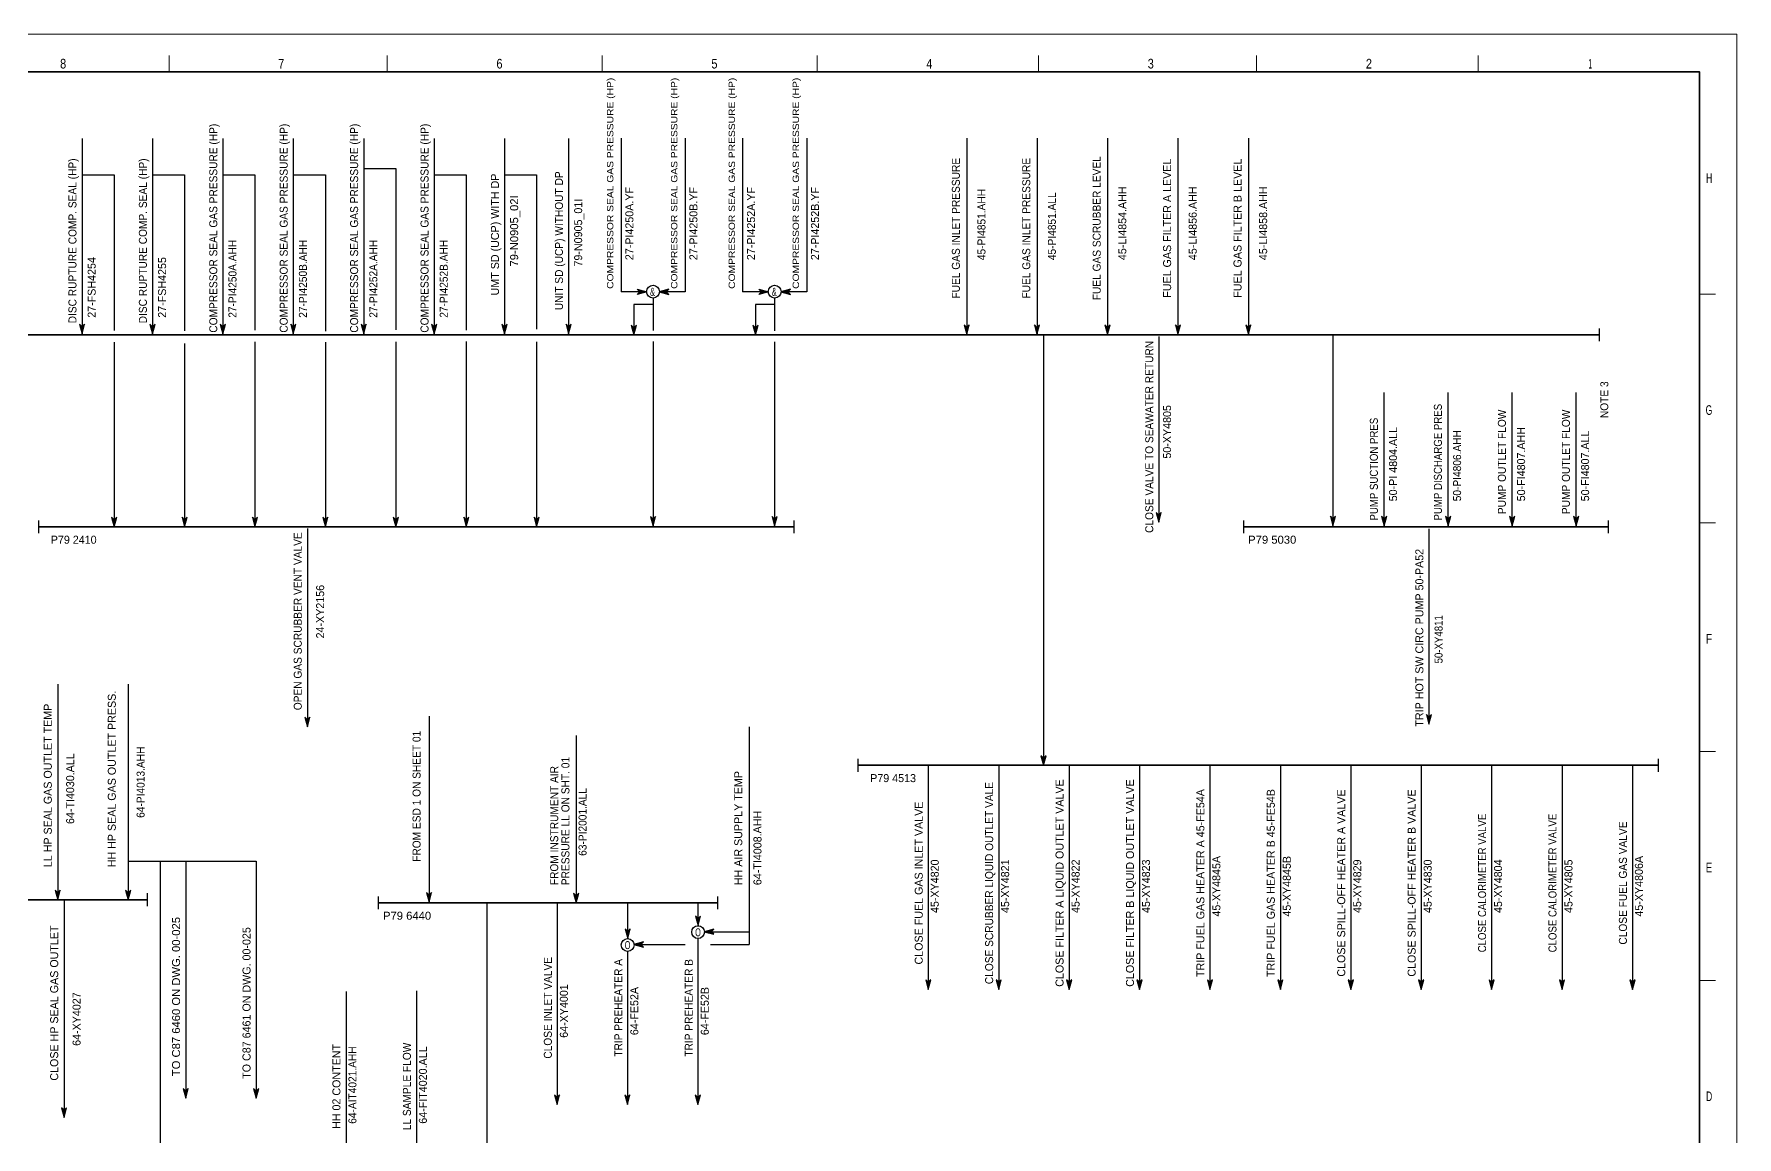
# Model space of a CAD drawing. Header units: millimetres. Extents: x 2 to 843, y -2 to 592.
# Drawn here: x 311 to 843, y 248 to 592 of the extents above; entities that cross this region are included whole.
import ezdxf
from ezdxf.enums import TextEntityAlignment as Align

# ---------------------------------------------------------------- set-up
doc = ezdxf.new("R2010")
doc.units = ezdxf.units.MM
for name, color, linetype, lineweight in [('1', 7, 'Continuous', 13), ('12', 7, 'Continuous', 25), ('34', 7, 'Continuous', 25), ('9', 7, 'Continuous', 13)]:
    doc.layers.add(name, color=color, linetype=linetype, lineweight=lineweight)

msp = doc.modelspace()

# ---------------------------------------------------------------- linework, layer by layer
at = {"layer": '1'}
for p, q in [((352.777, 585.758), (352.777, 580.724)), ((420.938, 585.758), (420.938, 580.724)), ((488.096, 585.758), (488.096, 580.724)), ((555.254, 585.758), (555.254, 580.724)), ((624.417, 585.758), (624.417, 580.724)), ((692.578, 585.758), (692.578, 580.724)), ((761.741, 585.758), (761.741, 580.724)), ((835.916, 511.257), (830.904, 511.257)), ((835.916, 439.776), (830.904, 439.776)), ((835.916, 368.296), (830.904, 368.296)), ((835.916, 296.815), (830.904, 296.815))]:
    msp.add_line(p, q, dxfattribs=at)
at = {"layer": '1', "lineweight": 25}
for p, q in [((500, 512), (494, 512)), ((514, 512), (508, 512)), ((538, 512), (532, 512)), ((552, 512), (546, 512)), ((504, 508), (498, 508)), ((542, 508), (536, 508)), ((799.641, 500.497), (799.641, 496.497)), ((335.641, 496.24), (335.641, 438.497)), ((357.641, 495.844), (357.641, 438.497)), ((379.641, 496.297), (379.641, 438.497)), ((401.641, 496.24), (401.641, 438.497)), ((423.641, 496.296), (423.641, 440.497)), ((445.641, 496.466), (445.641, 438.497)), ((467.641, 496.294), (467.641, 438.497)), ((662, 498), (662, 440)), ((716.454, 438.497), (716.454, 498.497)), ((732.454, 440.497), (732.454, 480.497)), ((752.454, 438.497), (752.454, 480.497)), ((772.454, 440.497), (772.454, 480.497)), ((792.454, 440.497), (792.454, 480.497)), ((312.005, 440.497), (312.005, 436.497)), ((547.951, 440.497), (547.951, 436.497)), ((688.454, 440.497), (688.454, 436.497)), ((802.454, 440.497), (802.454, 436.497)), ((434.012, 379.409), (434.012, 321.251)), ((568, 366), (568, 362)), ((818, 366), (818, 362)), ((346, 324), (346, 320)), ((418.161, 323.007), (418.161, 319.007)), ((524.108, 323.007), (524.108, 319.007)), ((520, 312), (534, 312)), ((498, 308), (514, 308)), ((522, 308), (534, 308))]:
    msp.add_line(p, q, dxfattribs=at)
at = {"layer": '1', "lineweight": 35}
for p, q in [((37.641, 498.497), (500.394, 498.497)), ((498, 498.497), (799.641, 498.497)), ((312.005, 438.497), (547.951, 438.497)), ((688.454, 438.497), (802.454, 438.497)), ((568, 364), (817.946, 364)), ((254.054, 322), (346, 322)), ((418.161, 321.007), (524.108, 321.007))]:
    msp.add_line(p, q, dxfattribs=at)
msp.add_lwpolyline([(830.904, 110.511), (830.904, 580.724), (11.974, 580.724), (11.974, 8.879)], dxfattribs=at)
at = {"layer": '1', "lineweight": 25}
for points in [[(325.641, 548.497), (335.641, 548.497), (335.641, 499.864)], [(347.641, 548.497), (357.641, 548.497), (357.641, 499.75)], [(369.641, 548.497), (379.641, 548.497), (379.641, 499.92)], [(391.641, 548.497), (401.641, 548.497), (401.641, 499.638)], [(413.641, 550.497), (423.641, 550.497), (423.641, 500.033)], [(435.641, 548.497), (445.641, 548.497), (445.641, 499.976)], [(457.641, 548.497), (467.641, 548.497), (467.641, 500.313)]]:
    msp.add_lwpolyline(points, dxfattribs=at)
for centre in [(504, 512), (542, 512), (496.073, 307.875), (518.073, 311.875)]:
    msp.add_circle(centre, 2, dxfattribs=at)
at = {"layer": '12'}
for p, q in [((325.609, 559.851), (325.609, 498.851)), ((347.609, 559.851), (347.609, 498.497)), ((369.609, 559.851), (369.609, 498.851)), ((391.609, 559.851), (391.609, 498.851)), ((413.609, 559.851), (413.609, 498.851)), ((435.609, 559.851), (435.609, 498.851)), ((457.609, 559.851), (457.609, 498.851)), ((477.609, 559.851), (477.609, 498.851)), ((494, 560), (494, 512)), ((514, 560), (514, 512)), ((514, 560), (514, 512)), ((532, 560), (532, 512)), ((552, 560), (552, 512)), ((552, 560), (552, 512)), ((602, 560), (602, 498.65)), ((624, 560), (624, 498.544)), ((646, 560), (646, 498.433)), ((668, 560), (668, 498.497)), ((690, 560), (690, 498.65)), ((498, 508), (498, 498.497)), ((504, 510), (504, 499.917)), ((536, 508), (536, 498.497)), ((542, 510), (542, 499.804)), ((504, 496.407), (504, 438.756)), ((542, 496.294), (542, 438.756)), ((626, 498.497), (626, 364)), ((396, 438), (396, 378)), ((746.423, 437.851), (746.423, 376.851)), ((396, 410), (396, 378)), ((318, 389.306), (318, 322)), ((340, 389.306), (340, 322)), ((479.976, 373.293), (479.976, 321.007)), ((534, 376), (534, 308)), ((590.009, 364), (590.009, 294.197)), ((612.009, 364), (612.009, 294.197)), ((634.009, 364), (634.009, 294.197)), ((656.009, 364), (656.009, 294.197)), ((678.009, 364), (678.009, 294.197)), ((700.009, 364), (700.009, 294.197)), ((722.009, 364), (722.009, 294.197)), ((744.009, 364), (744.009, 294.197)), ((766.009, 364), (766.009, 294.197)), ((788.009, 364), (788.009, 294.197)), ((810.009, 364), (810.009, 294.197)), ((340, 334), (380, 334)), ((350, 334), (350, 222)), ((358, 334), (358, 260)), ((380, 334), (380, 260)), ((320, 322), (320, 254)), ((452.114, 321.007), (452.114, 242.517)), ((474, 321.007), (474, 258.197)), ((496, 321.007), (496, 310)), ((518, 321.007), (518, 314)), ((518, 310), (518, 258.197)), ((496, 306), (496, 258.197)), ((408.076, 293.319), (408.076, 242.517)), ((430.095, 293.528), (430.095, 242.517))]:
    msp.add_line(p, q, dxfattribs=at)
at = {"layer": '12', "lineweight": 13}
msp.add_lwpolyline([(1.641, 592.497), (842.641, 592.497), (842.641, -1.503), (1.641, -1.503)], close=True, dxfattribs=at)
at = {"layer": '34'}
for points in [[(502.052, 511.946), (499.052, 511.146), (499.852, 511.946), (499.052, 512.746)], [(501.652, 511.946), (499.452, 511.346), (500.052, 511.946), (499.452, 512.546)], [(501.252, 511.946), (499.852, 511.546), (500.252, 511.946), (499.852, 512.346)], [(500.852, 511.946), (500.252, 511.746), (500.452, 511.946), (500.252, 512.146)], [(505.948, 511.946), (508.948, 511.146), (508.148, 511.946), (508.948, 512.746)], [(506.348, 511.946), (508.548, 511.346), (507.948, 511.946), (508.548, 512.546)], [(506.748, 511.946), (508.148, 511.546), (507.748, 511.946), (508.148, 512.346)], [(507.148, 511.946), (507.748, 511.746), (507.548, 511.946), (507.748, 512.146)], [(540.052, 511.946), (537.052, 511.146), (537.852, 511.946), (537.052, 512.746)], [(539.652, 511.946), (537.452, 511.346), (538.052, 511.946), (537.452, 512.546)], [(539.252, 511.946), (537.852, 511.546), (538.252, 511.946), (537.852, 512.346)], [(538.852, 511.946), (538.252, 511.746), (538.452, 511.946), (538.252, 512.146)], [(543.948, 511.946), (546.948, 511.146), (546.148, 511.946), (546.948, 512.746)], [(544.348, 511.946), (546.548, 511.346), (545.948, 511.946), (546.548, 512.546)], [(544.748, 511.946), (546.148, 511.546), (545.748, 511.946), (546.148, 512.346)], [(545.148, 511.946), (545.748, 511.746), (545.548, 511.946), (545.748, 512.146)], [(325.609, 498.851), (326.409, 501.851), (325.609, 501.051), (324.809, 501.851)], [(325.609, 499.251), (326.209, 501.451), (325.609, 500.851), (325.009, 501.451)], [(325.609, 499.651), (326.009, 501.051), (325.609, 500.651), (325.209, 501.051)], [(325.609, 500.051), (325.809, 500.651), (325.609, 500.451), (325.409, 500.651)], [(347.609, 498.851), (348.409, 501.851), (347.609, 501.051), (346.809, 501.851)], [(347.609, 499.251), (348.209, 501.451), (347.609, 500.851), (347.009, 501.451)], [(347.609, 499.651), (348.009, 501.051), (347.609, 500.651), (347.209, 501.051)], [(347.609, 500.051), (347.809, 500.651), (347.609, 500.451), (347.409, 500.651)], [(369.609, 498.851), (370.409, 501.851), (369.609, 501.051), (368.809, 501.851)], [(369.609, 499.251), (370.209, 501.451), (369.609, 500.851), (369.009, 501.451)], [(369.609, 499.651), (370.009, 501.051), (369.609, 500.651), (369.209, 501.051)], [(369.609, 500.051), (369.809, 500.651), (369.609, 500.451), (369.409, 500.651)], [(391.609, 498.851), (392.409, 501.851), (391.609, 501.051), (390.809, 501.851)], [(391.609, 499.251), (392.209, 501.451), (391.609, 500.851), (391.009, 501.451)], [(391.609, 499.651), (392.009, 501.051), (391.609, 500.651), (391.209, 501.051)], [(391.609, 500.051), (391.809, 500.651), (391.609, 500.451), (391.409, 500.651)], [(413.609, 498.851), (414.409, 501.851), (413.609, 501.051), (412.809, 501.851)], [(413.609, 499.251), (414.209, 501.451), (413.609, 500.851), (413.009, 501.451)], [(413.609, 499.651), (414.009, 501.051), (413.609, 500.651), (413.209, 501.051)], [(413.609, 500.051), (413.809, 500.651), (413.609, 500.451), (413.409, 500.651)], [(435.609, 498.851), (436.409, 501.851), (435.609, 501.051), (434.809, 501.851)], [(435.609, 499.251), (436.209, 501.451), (435.609, 500.851), (435.009, 501.451)], [(435.609, 499.651), (436.009, 501.051), (435.609, 500.651), (435.209, 501.051)], [(435.609, 500.051), (435.809, 500.651), (435.609, 500.451), (435.409, 500.651)], [(457.609, 498.851), (458.409, 501.851), (457.609, 501.051), (456.809, 501.851)], [(457.609, 499.251), (458.209, 501.451), (457.609, 500.851), (457.009, 501.451)], [(457.609, 499.651), (458.009, 501.051), (457.609, 500.651), (457.209, 501.051)], [(457.609, 500.051), (457.809, 500.651), (457.609, 500.451), (457.409, 500.651)], [(477.609, 498.851), (478.409, 501.851), (477.609, 501.051), (476.809, 501.851)], [(477.609, 499.251), (478.209, 501.451), (477.609, 500.851), (477.009, 501.451)], [(477.609, 499.651), (478.009, 501.051), (477.609, 500.651), (477.209, 501.051)], [(477.609, 500.051), (477.809, 500.651), (477.609, 500.451), (477.409, 500.651)], [(498, 498.497), (498.8, 501.497), (498, 500.697), (497.2, 501.497)], [(498, 498.897), (498.6, 501.097), (498, 500.497), (497.4, 501.097)], [(498, 499.297), (498.4, 500.697), (498, 500.297), (497.6, 500.697)], [(498, 499.697), (498.2, 500.297), (498, 500.097), (497.8, 500.297)], [(536, 498.497), (536.8, 501.497), (536, 500.697), (535.2, 501.497)], [(536, 498.897), (536.6, 501.097), (536, 500.497), (535.4, 501.097)], [(536, 499.297), (536.4, 500.697), (536, 500.297), (535.6, 500.697)], [(536, 499.697), (536.2, 500.297), (536, 500.097), (535.8, 500.297)], [(602, 498.65), (602.8, 501.65), (602, 500.85), (601.2, 501.65)], [(602, 499.05), (602.6, 501.25), (602, 500.65), (601.4, 501.25)], [(602, 499.45), (602.4, 500.85), (602, 500.45), (601.6, 500.85)], [(602, 499.85), (602.2, 500.45), (602, 500.25), (601.8, 500.45)], [(623.959, 498.65), (624.759, 501.65), (623.959, 500.85), (623.159, 501.65)], [(623.959, 499.05), (624.559, 501.25), (623.959, 500.65), (623.359, 501.25)], [(623.959, 499.45), (624.359, 500.85), (623.959, 500.45), (623.559, 500.85)], [(623.959, 499.85), (624.159, 500.45), (623.959, 500.25), (623.759, 500.45)], [(645.985, 498.65), (646.785, 501.65), (645.985, 500.85), (645.185, 501.65)], [(645.985, 499.05), (646.585, 501.25), (645.985, 500.65), (645.385, 501.25)], [(645.985, 499.45), (646.385, 500.85), (645.985, 500.45), (645.585, 500.85)], [(645.985, 499.85), (646.185, 500.45), (645.985, 500.25), (645.785, 500.45)], [(667.989, 498.65), (668.789, 501.65), (667.989, 500.85), (667.189, 501.65)], [(667.989, 499.05), (668.589, 501.25), (667.989, 500.65), (667.389, 501.25)], [(667.989, 499.45), (668.389, 500.85), (667.989, 500.45), (667.589, 500.85)], [(667.989, 499.85), (668.189, 500.45), (667.989, 500.25), (667.789, 500.45)], [(689.994, 498.65), (690.794, 501.65), (689.994, 500.85), (689.194, 501.65)], [(689.994, 499.05), (690.594, 501.25), (689.994, 500.65), (689.394, 501.25)], [(689.994, 499.45), (690.394, 500.85), (689.994, 500.45), (689.594, 500.85)], [(689.994, 499.85), (690.194, 500.45), (689.994, 500.25), (689.794, 500.45)], [(504, 438.756), (504.8, 441.756), (504, 440.956), (503.2, 441.756)], [(542, 438.756), (542.8, 441.756), (542, 440.956), (541.2, 441.756)], [(662, 440), (662.8, 443), (662, 442.2), (661.2, 443)], [(662, 440.4), (662.6, 442.6), (662, 442), (661.4, 442.6)], [(662, 440.8), (662.4, 442.2), (662, 441.8), (661.6, 442.2)], [(662, 441.2), (662.2, 441.8), (662, 441.6), (661.8, 441.8)], [(716.423, 438.851), (717.223, 441.851), (716.423, 441.051), (715.623, 441.851)], [(732.423, 438.851), (733.223, 441.851), (732.423, 441.051), (731.623, 441.851)], [(752.423, 438.851), (753.223, 441.851), (752.423, 441.051), (751.623, 441.851)], [(772.423, 438.851), (773.223, 441.851), (772.423, 441.051), (771.623, 441.851)], [(792.423, 438.851), (793.223, 441.851), (792.423, 441.051), (791.623, 441.851)], [(335.641, 438.497), (336.441, 441.497), (335.641, 440.697), (334.841, 441.497)], [(335.641, 438.897), (336.241, 441.097), (335.641, 440.497), (335.041, 441.097)], [(335.641, 439.297), (336.041, 440.697), (335.641, 440.297), (335.241, 440.697)], [(335.641, 439.697), (335.841, 440.297), (335.641, 440.097), (335.441, 440.297)], [(357.641, 438.497), (358.441, 441.497), (357.641, 440.697), (356.841, 441.497)], [(357.641, 438.897), (358.241, 441.097), (357.641, 440.497), (357.041, 441.097)], [(357.641, 439.297), (358.041, 440.697), (357.641, 440.297), (357.241, 440.697)], [(357.641, 439.697), (357.841, 440.297), (357.641, 440.097), (357.441, 440.297)], [(379.641, 438.497), (380.441, 441.497), (379.641, 440.697), (378.841, 441.497)], [(379.641, 438.897), (380.241, 441.097), (379.641, 440.497), (379.041, 441.097)], [(379.641, 439.297), (380.041, 440.697), (379.641, 440.297), (379.241, 440.697)], [(379.641, 439.697), (379.841, 440.297), (379.641, 440.097), (379.441, 440.297)], [(401.641, 438.497), (402.441, 441.497), (401.641, 440.697), (400.841, 441.497)], [(401.641, 438.897), (402.241, 441.097), (401.641, 440.497), (401.041, 441.097)], [(401.641, 439.297), (402.041, 440.697), (401.641, 440.297), (401.241, 440.697)], [(401.641, 439.697), (401.841, 440.297), (401.641, 440.097), (401.441, 440.297)], [(423.641, 438.497), (424.441, 441.497), (423.641, 440.697), (422.841, 441.497)], [(423.641, 438.897), (424.241, 441.097), (423.641, 440.497), (423.041, 441.097)], [(423.641, 439.297), (424.041, 440.697), (423.641, 440.297), (423.241, 440.697)], [(423.641, 439.697), (423.841, 440.297), (423.641, 440.097), (423.441, 440.297)], [(445.641, 438.497), (446.441, 441.497), (445.641, 440.697), (444.841, 441.497)], [(445.641, 438.897), (446.241, 441.097), (445.641, 440.497), (445.041, 441.097)], [(445.641, 439.297), (446.041, 440.697), (445.641, 440.297), (445.241, 440.697)], [(445.641, 439.697), (445.841, 440.297), (445.641, 440.097), (445.441, 440.297)], [(467.641, 438.497), (468.441, 441.497), (467.641, 440.697), (466.841, 441.497)], [(467.641, 438.897), (468.241, 441.097), (467.641, 440.497), (467.041, 441.097)], [(467.641, 439.297), (468.041, 440.697), (467.641, 440.297), (467.241, 440.697)], [(467.641, 439.697), (467.841, 440.297), (467.641, 440.097), (467.441, 440.297)], [(504, 439.156), (504.6, 441.356), (504, 440.756), (503.4, 441.356)], [(504, 439.556), (504.4, 440.956), (504, 440.556), (503.6, 440.956)], [(504, 439.956), (504.2, 440.556), (504, 440.356), (503.8, 440.556)], [(542, 439.156), (542.6, 441.356), (542, 440.756), (541.4, 441.356)], [(542, 439.556), (542.4, 440.956), (542, 440.556), (541.6, 440.956)], [(542, 439.956), (542.2, 440.556), (542, 440.356), (541.8, 440.556)], [(716.423, 439.251), (717.023, 441.451), (716.423, 440.851), (715.823, 441.451)], [(716.423, 439.651), (716.823, 441.051), (716.423, 440.651), (716.023, 441.051)], [(716.423, 440.051), (716.623, 440.651), (716.423, 440.451), (716.223, 440.651)], [(732.423, 439.251), (733.023, 441.451), (732.423, 440.851), (731.823, 441.451)], [(732.423, 439.651), (732.823, 441.051), (732.423, 440.651), (732.023, 441.051)], [(732.423, 440.051), (732.623, 440.651), (732.423, 440.451), (732.223, 440.651)], [(752.423, 439.251), (753.023, 441.451), (752.423, 440.851), (751.823, 441.451)], [(752.423, 439.651), (752.823, 441.051), (752.423, 440.651), (752.023, 441.051)], [(752.423, 440.051), (752.623, 440.651), (752.423, 440.451), (752.223, 440.651)], [(772.423, 439.251), (773.023, 441.451), (772.423, 440.851), (771.823, 441.451)], [(772.423, 439.651), (772.823, 441.051), (772.423, 440.651), (772.023, 441.051)], [(772.423, 440.051), (772.623, 440.651), (772.423, 440.451), (772.223, 440.651)], [(792.423, 439.251), (793.023, 441.451), (792.423, 440.851), (791.823, 441.451)], [(792.423, 439.651), (792.823, 441.051), (792.423, 440.651), (792.023, 441.051)], [(792.423, 440.051), (792.623, 440.651), (792.423, 440.451), (792.223, 440.651)], [(396, 376), (396.8, 379), (396, 378.2), (395.2, 379)], [(396, 376.4), (396.6, 378.6), (396, 378), (395.4, 378.6)], [(396, 376.8), (396.4, 378.2), (396, 377.8), (395.6, 378.2)], [(396, 377.2), (396.2, 377.8), (396, 377.6), (395.8, 377.8)], [(746.423, 376.851), (747.223, 379.851), (746.423, 379.051), (745.623, 379.851)], [(746.423, 377.251), (747.023, 379.451), (746.423, 378.851), (745.823, 379.451)], [(746.423, 377.651), (746.823, 379.051), (746.423, 378.651), (746.023, 379.051)], [(746.423, 378.051), (746.623, 378.651), (746.423, 378.451), (746.223, 378.651)], [(626, 364), (626.8, 367), (626, 366.2), (625.2, 367)], [(626, 364.4), (626.6, 366.6), (626, 366), (625.4, 366.6)], [(626, 364.8), (626.4, 366.2), (626, 365.8), (625.6, 366.2)], [(626, 365.2), (626.2, 365.8), (626, 365.6), (625.8, 365.8)], [(318, 322), (318.8, 325), (318, 324.2), (317.2, 325)], [(318, 322.4), (318.6, 324.6), (318, 324), (317.4, 324.6)], [(340, 322), (340.8, 325), (340, 324.2), (339.2, 325)], [(340, 322.4), (340.6, 324.6), (340, 324), (339.4, 324.6)], [(318, 322.8), (318.4, 324.2), (318, 323.8), (317.6, 324.2)], [(318, 323.2), (318.2, 323.8), (318, 323.6), (317.8, 323.8)], [(340, 322.8), (340.4, 324.2), (340, 323.8), (339.6, 324.2)], [(340, 323.2), (340.2, 323.8), (340, 323.6), (339.8, 323.8)], [(434.012, 321.251), (434.812, 324.251), (434.012, 323.451), (433.212, 324.251)], [(434.012, 321.651), (434.612, 323.851), (434.012, 323.251), (433.412, 323.851)], [(434.012, 322.051), (434.412, 323.451), (434.012, 323.051), (433.612, 323.451)], [(434.012, 322.451), (434.212, 323.051), (434.012, 322.851), (433.812, 323.051)], [(479.976, 321.007), (480.776, 324.007), (479.976, 323.207), (479.176, 324.007)], [(479.976, 321.407), (480.576, 323.607), (479.976, 323.007), (479.376, 323.607)], [(479.976, 321.807), (480.376, 323.207), (479.976, 322.807), (479.576, 323.207)], [(479.976, 322.207), (480.176, 322.807), (479.976, 322.607), (479.776, 322.807)], [(518.08, 313.912), (518.88, 316.912), (518.08, 316.112), (517.28, 316.912)], [(518.08, 314.312), (518.68, 316.512), (518.08, 315.912), (517.48, 316.512)], [(518.08, 314.712), (518.48, 316.112), (518.08, 315.712), (517.68, 316.112)], [(518.08, 315.112), (518.28, 315.712), (518.08, 315.512), (517.88, 315.712)], [(496.08, 309.912), (496.88, 312.912), (496.08, 312.112), (495.28, 312.912)], [(496.08, 310.312), (496.68, 312.512), (496.08, 311.912), (495.48, 312.512)], [(496.08, 310.712), (496.48, 312.112), (496.08, 311.712), (495.68, 312.112)], [(496.08, 311.112), (496.28, 311.712), (496.08, 311.512), (495.88, 311.712)], [(498, 308), (501, 307.2), (500.2, 308), (501, 308.8)], [(498.4, 308), (500.6, 307.4), (500, 308), (500.6, 308.6)], [(520, 312), (523, 311.2), (522.2, 312), (523, 312.8)], [(520.4, 312), (522.6, 311.4), (522, 312), (522.6, 312.6)], [(520.8, 312), (522.2, 311.6), (521.8, 312), (522.2, 312.4)], [(521.2, 312), (521.8, 311.8), (521.6, 312), (521.8, 312.2)], [(498.8, 308), (500.2, 307.6), (499.8, 308), (500.2, 308.4)], [(499.2, 308), (499.8, 307.8), (499.6, 308), (499.8, 308.2)], [(590, 294), (590.8, 297), (590, 296.2), (589.2, 297)], [(590, 294.4), (590.6, 296.6), (590, 296), (589.4, 296.6)], [(590, 294.8), (590.4, 296.2), (590, 295.8), (589.6, 296.2)], [(590, 295.2), (590.2, 295.8), (590, 295.6), (589.8, 295.8)], [(612, 294), (612.8, 297), (612, 296.2), (611.2, 297)], [(612, 294.4), (612.6, 296.6), (612, 296), (611.4, 296.6)], [(612, 294.8), (612.4, 296.2), (612, 295.8), (611.6, 296.2)], [(612, 295.2), (612.2, 295.8), (612, 295.6), (611.8, 295.8)], [(634, 294), (634.8, 297), (634, 296.2), (633.2, 297)], [(634, 294), (634.8, 297), (634, 296.2), (633.2, 297)], [(634, 294.4), (634.6, 296.6), (634, 296), (633.4, 296.6)], [(634, 294.4), (634.6, 296.6), (634, 296), (633.4, 296.6)], [(634, 294.8), (634.4, 296.2), (634, 295.8), (633.6, 296.2)], [(634, 294.8), (634.4, 296.2), (634, 295.8), (633.6, 296.2)], [(634, 295.2), (634.2, 295.8), (634, 295.6), (633.8, 295.8)], [(634, 295.2), (634.2, 295.8), (634, 295.6), (633.8, 295.8)], [(656, 294), (656.8, 297), (656, 296.2), (655.2, 297)], [(656, 294.4), (656.6, 296.6), (656, 296), (655.4, 296.6)], [(656, 294.8), (656.4, 296.2), (656, 295.8), (655.6, 296.2)], [(656, 295.2), (656.2, 295.8), (656, 295.6), (655.8, 295.8)], [(678, 294), (678.8, 297), (678, 296.2), (677.2, 297)], [(678, 294.4), (678.6, 296.6), (678, 296), (677.4, 296.6)], [(678, 294.8), (678.4, 296.2), (678, 295.8), (677.6, 296.2)], [(678, 295.2), (678.2, 295.8), (678, 295.6), (677.8, 295.8)], [(700, 294), (700.8, 297), (700, 296.2), (699.2, 297)], [(700, 294.4), (700.6, 296.6), (700, 296), (699.4, 296.6)], [(700, 294.8), (700.4, 296.2), (700, 295.8), (699.6, 296.2)], [(700, 295.2), (700.2, 295.8), (700, 295.6), (699.8, 295.8)], [(722, 294), (722.8, 297), (722, 296.2), (721.2, 297)], [(722, 294.4), (722.6, 296.6), (722, 296), (721.4, 296.6)], [(722, 294.8), (722.4, 296.2), (722, 295.8), (721.6, 296.2)], [(722, 295.2), (722.2, 295.8), (722, 295.6), (721.8, 295.8)], [(744, 294), (744.8, 297), (744, 296.2), (743.2, 297)], [(744, 294.4), (744.6, 296.6), (744, 296), (743.4, 296.6)], [(744, 294.8), (744.4, 296.2), (744, 295.8), (743.6, 296.2)], [(744, 295.2), (744.2, 295.8), (744, 295.6), (743.8, 295.8)], [(766, 294), (766.8, 297), (766, 296.2), (765.2, 297)], [(766, 294.4), (766.6, 296.6), (766, 296), (765.4, 296.6)], [(766, 294.8), (766.4, 296.2), (766, 295.8), (765.6, 296.2)], [(766, 295.2), (766.2, 295.8), (766, 295.6), (765.8, 295.8)], [(788, 294), (788.8, 297), (788, 296.2), (787.2, 297)], [(788, 294.4), (788.6, 296.6), (788, 296), (787.4, 296.6)], [(788, 294.8), (788.4, 296.2), (788, 295.8), (787.6, 296.2)], [(788, 295.2), (788.2, 295.8), (788, 295.6), (787.8, 295.8)], [(810, 294), (810.8, 297), (810, 296.2), (809.2, 297)], [(810, 294.4), (810.6, 296.6), (810, 296), (809.4, 296.6)], [(810, 294.8), (810.4, 296.2), (810, 295.8), (809.6, 296.2)], [(810, 295.2), (810.2, 295.8), (810, 295.6), (809.8, 295.8)], [(358, 260), (358.8, 263), (358, 262.2), (357.2, 263)], [(358, 260.4), (358.6, 262.6), (358, 262), (357.4, 262.6)], [(358, 260.8), (358.4, 262.2), (358, 261.8), (357.6, 262.2)], [(358, 261.2), (358.2, 261.8), (358, 261.6), (357.8, 261.8)], [(380, 260), (380.8, 263), (380, 262.2), (379.2, 263)], [(380, 260.4), (380.6, 262.6), (380, 262), (379.4, 262.6)], [(380, 260.8), (380.4, 262.2), (380, 261.8), (379.6, 262.2)], [(380, 261.2), (380.2, 261.8), (380, 261.6), (379.8, 261.8)], [(474, 258), (474.8, 261), (474, 260.2), (473.2, 261)], [(496, 258), (496.8, 261), (496, 260.2), (495.2, 261)], [(518, 258), (518.8, 261), (518, 260.2), (517.2, 261)], [(320, 254), (320.8, 257), (320, 256.2), (319.2, 257)], [(320, 254.4), (320.6, 256.6), (320, 256), (319.4, 256.6)], [(320, 254.8), (320.4, 256.2), (320, 255.8), (319.6, 256.2)], [(320, 255.2), (320.2, 255.8), (320, 255.6), (319.8, 255.8)], [(474, 258.4), (474.6, 260.6), (474, 260), (473.4, 260.6)], [(474, 258.8), (474.4, 260.2), (474, 259.8), (473.6, 260.2)], [(474, 259.2), (474.2, 259.8), (474, 259.6), (473.8, 259.8)], [(496, 258.4), (496.6, 260.6), (496, 260), (495.4, 260.6)], [(496, 258.8), (496.4, 260.2), (496, 259.8), (495.6, 260.2)], [(496, 259.2), (496.2, 259.8), (496, 259.6), (495.8, 259.8)], [(518, 258.4), (518.6, 260.6), (518, 260), (517.4, 260.6)], [(518, 258.8), (518.4, 260.2), (518, 259.8), (517.6, 260.2)], [(518, 259.2), (518.2, 259.8), (518, 259.6), (517.8, 259.8)]]:
    msp.add_lwpolyline(points, close=True, dxfattribs=at)
at = {"layer": '9'}
msp.add_lwpolyline([(1.641, -1.503), (842.641, -1.503), (842.641, 592.497), (1.641, 592.497)], close=True, dxfattribs=at)

# ---------------------------------------------------------------- texts
at = {"layer": '1'}
for s, width, p in [('8', 0.85, (319.704, 581.731)), ('7', 0.85, (387.865, 581.731)), ('6', 0.85, (456.026, 581.731)), ('5', 0.85, (523.184, 581.731)), ('4', 0.85, (590.342, 581.731)), ('3', 0.85, (659.505, 581.731)), ('2', 0.85, (727.666, 581.731)), ('1', 0.4, (796.821, 581.731))]:
    msp.add_text(s, height=3.02, dxfattribs=dict(at, width=width)).set_placement(p, align=Align.CENTER)
for s, width, p in [('H', 0.65, (834.911, 545.991)), ('G', 0.65, (834.911, 473.504)), ('F', 0.8, (834.911, 402.023)), ('E', 0.75, (834.911, 330.542)), ('D', 0.65, (834.911, 259.061))]:
    msp.add_text(s, height=3.02, dxfattribs=dict(at, width=width)).set_placement(p, align=Align.RIGHT)
at = {"layer": '1', "width": 0.6}
for s, p in [('&', (503.087, 510.709)), ('&', (541.087, 510.709)), ('O', (495.158, 306.583)), ('O', (517.158, 310.583))]:
    msp.add_text(s, height=2.5, dxfattribs=at).set_placement(p)
at = {"layer": '1'}
for s, width, p in [('NOTE 3', 0.95, (802.454, 472.497)), ('PUMP DISCHARGE PRES', 0.9, (750.454, 440.497)), ('PUMP OUTLET FLOW', 0.95, (770.454, 442.497)), ('PUMP OUTLET FLOW', 0.95, (790.454, 442.497)), ('PUMP SUCTION PRES', 0.9, (730.454, 440.497)), ('50-PI4806.AHH', 0.95, (756.454, 446.497))]:
    msp.add_text(s, height=2.5, rotation=90, dxfattribs=dict(at, width=width)).set_placement(p)
for s, p in [('50-PI 4804.ALL', (736.454, 446.497)), ('50-FI4807.AHH', (776.454, 446.497)), ('50-FI4807.ALL', (796.454, 446.497))]:
    msp.add_text(s, height=2.5, rotation=90, dxfattribs=at).set_placement(p)
at = {"layer": '12'}
for s, height, width, p in [('COMPRESSOR SEAL GAS PRESSURE (HP)', 2, 1.2, (491.609, 545.864)), ('COMPRESSOR SEAL GAS PRESSURE (HP)', 2, 1.2, (511.609, 545.864)), ('COMPRESSOR SEAL GAS PRESSURE (HP)', 2, 1.2, (529.609, 545.864)), ('COMPRESSOR SEAL GAS PRESSURE (HP)', 2, 1.2, (549.609, 545.864)), ('COMPRESSOR SEAL GAS PRESSURE (HP)', 2.5, 0.95, (367.86, 531.832)), ('COMPRESSOR SEAL GAS PRESSURE (HP)', 2.5, 0.95, (389.86, 531.832)), ('COMPRESSOR SEAL GAS PRESSURE (HP)', 2.5, 0.95, (411.86, 531.832)), ('COMPRESSOR SEAL GAS PRESSURE (HP)', 2.5, 0.95, (433.86, 531.832)), ('DISC RUPTURE COMP. SEAL (HP)', 2.5, 0.95, (323.86, 527.871)), ('DISC RUPTURE COMP. SEAL (HP)', 2.5, 0.95, (345.86, 527.871)), ('FUEL GAS INLET PRESSURE', 2.5, 0.95, (599.86, 531.832)), ('FUEL GAS INLET PRESSURE', 2.5, 0.95, (621.86, 531.832)), ('FUEL GAS SCRUBBER LEVEL', 2.5, 0.95, (643.86, 531.832)), ('UNIT SD (UCP) WITHOUT DP', 2.5, 0.95, (475.86, 527.906)), ('CLOSE VALVE TO SEAWATER RETURN', 2.5, 0.95, (660.287, 466.622)), ('OPEN GAS SCRUBBER VENT VALVE', 2.5, 0.95, (394.25, 409.02)), ('FROM ESD 1 ON SHEET 01', 2.5, 0.95, (431.372, 354.318)), ('64-PI4013.AHH', 2.5, 0.95, (345.15, 358.709)), ('63-PI2001.ALL', 2.5, 0.95, (483.226, 346.309)), ('CLOSE SCRUBBER LIQUID OUTLET VALE', 2.5, 0.95, (610.259, 327.218)), ('CLOSE CALORIMETER VALVE', 2.5, 0.9, (764.259, 327.218)), ('CLOSE CALORIMETER VALVE', 2.5, 0.9, (786.259, 327.218)), ('CLOSE FUEL GAS VALVE', 2.5, 0.95, (808.259, 327.218)), ('TO C87 6460 ON DWG. 00-025', 2.5, 1.05, (356.226, 291.735)), ('CLOSE INLET VALVE', 2.5, 0.95, (472.383, 288.225)), ('TRIP PREHEATER A', 2.5, 0.95, (494.402, 288.224)), ('TRIP PREHEATER B', 2.5, 0.95, (516.42, 288.224)), ('LL SAMPLE FLOW', 2.5, 0.95, (428.345, 263.658)), ('64-AIT4021.AHH', 2.5, 0.95, (411.326, 264.085))]:
    msp.add_text(s, height=height, rotation=90, dxfattribs=dict(at, width=width)).set_placement(p, align=Align.CENTER)
for s, p in [('FUEL GAS FILTER A LEVEL', (665.86, 531.831)), ('FUEL GAS FILTER B LEVEL', (687.86, 531.831)), ('UMT SD (UCP) WITH DP', (455.86, 529.864)), ('TRIP HOT SW CIRC PUMP 50-PA52', (744.673, 403.867)), ('24-XY2156', (401.25, 412.015)), ('LL HP SEAL GAS OUTLET TEMP', (316.15, 357.715)), ('HH HP SEAL GAS OUTLET PRESS.', (336.15, 359.714)), ('64-TI4030.ALL', (323.15, 356.709)), ('CLOSE FILTER A LIQUID OUTLET VALVE', (632.259, 327.217)), ('CLOSE FILTER B LIQUID OUTLET VALVE', (654.259, 327.217)), ('TRIP FUEL GAS HEATER A 45-FE54A', (676.259, 327.217)), ('CLOSE FUEL GAS INLET VALVE', (588.259, 327.217)), ('TRIP FUEL GAS HEATER B 45-FE54B', (698.259, 327.218)), ('CLOSE SPILL-OFF HEATER A VALVE', (720.259, 327.217)), ('CLOSE SPILL-OFF HEATER B VALVE', (742.259, 327.217)), ('45-XY4845A', (681.259, 326.213)), ('45-XY4845B', (703.259, 326.213)), ('45-XY4806A', (813.259, 326.212)), ('45-XY4820', (593.259, 326.213)), ('45-XY4821', (615.259, 326.213)), ('45-XY4822', (637.259, 326.213)), ('45-XY4823', (659.259, 326.213)), ('45-XY4829', (725.259, 326.213)), ('45-XY4830', (747.259, 326.213)), ('45-XY4804', (769.259, 326.213)), ('45-XY4805', (791.259, 326.213)), ('CLOSE HP SEAL GAS OUTLET', (318.15, 289.715)), ('TO C87 6461 ON DWG. 00-025', (378.245, 289.735)), ('64-XY4027', (325.15, 284.709)), ('64-XY4001', (477.383, 287.219)), ('64-FE52A', (499.402, 287.219)), ('64-FE52B', (521.42, 287.219)), ('HH 02 CONTENT', (406.326, 263.657)), ('64-FIT4020.ALL', (433.345, 264.086))]:
    msp.add_text(s, height=2.5, rotation=90, dxfattribs=at).set_placement(p, align=Align.CENTER)
for s, p in [('27-PI4250A.YF', (497.86, 521.851)), ('27-PI4250B.YF', (517.86, 521.851)), ('27-PI4252A.YF', (535.86, 521.851)), ('27-PI4252B.YF', (555.86, 521.851)), ('45-LI4854.AHH', (651.86, 521.851)), ('45-LI4856.AHH', (673.86, 521.851)), ('45-LI4858.AHH', (695.86, 521.851)), ('79-N0905_01I', (481.86, 519.851)), ('27-FSH4254', (329.86, 503.851)), ('27-FSH4255', (351.86, 503.851)), ('50-XY4805', (665.839, 459.837)), ('HH AIR SUPPLY TEMP', (531.878, 326.559)), ('64-TI4008.AHH', (537.878, 326.559))]:
    msp.add_text(s, height=2.5, rotation=90, dxfattribs=at).set_placement(p)
for s, width, p in [('45-PI4851.AHH', 0.95, (607.86, 521.851)), ('45-PI4851.ALL', 0.95, (629.86, 521.851)), ('79-N0905_02I', 1.05, (461.86, 519.851)), ('27-PI4250A.AHH', 0.95, (373.86, 503.851)), ('27-PI4250B.AHH', 0.95, (395.86, 503.851)), ('27-PI4252A.AHH', 0.95, (417.86, 503.851)), ('27-PI4252B.AHH', 0.95, (439.86, 503.851)), ('50-XY4811', 0.9, (750.673, 395.851)), ('FROM INSTRUMENT AIR ', 0.95, (474.369, 326.559)), ('PRESSURE LL ON SHT. 01', 0.95, (477.877, 326.559))]:
    msp.add_text(s, height=2.5, rotation=90, dxfattribs=dict(at, width=width)).set_placement(p)
for s, p in [('P79 2410', (323.002, 433.246)), ('P79 4513', (578.997, 358.75))]:
    msp.add_text(s, height=2.5, dxfattribs=at).set_placement(p, align=Align.CENTER)
at = {"layer": '12', "width": 1.05}
for s, p in [('P79 5030', (697.456, 433.246)), ('P79 6440', (427.159, 315.757))]:
    msp.add_text(s, height=2.5, dxfattribs=at).set_placement(p, align=Align.CENTER)

doc.saveas('drawing.dxf')
